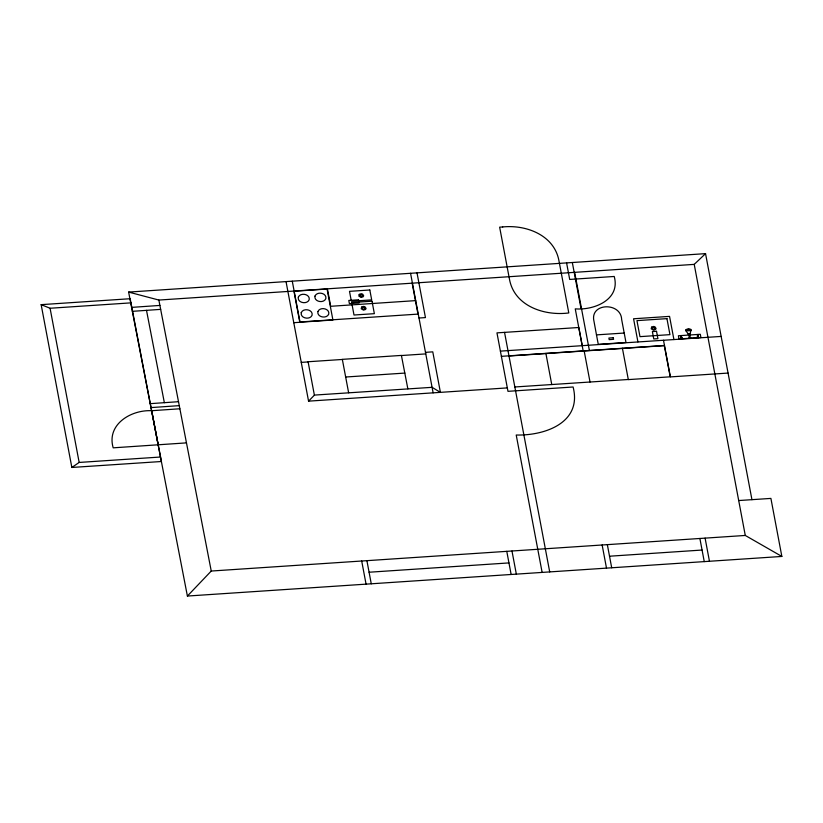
<?xml version="1.0" encoding="UTF-8"?>
<svg xmlns="http://www.w3.org/2000/svg" width="823" height="823" viewBox="0 0 823 823"><rect width="100%" height="100%" fill="white"/><g stroke="black" fill="none" stroke-linecap="round" stroke-linejoin="round"><path stroke-width="1.23" d="M751.944 499.674L705.548 253.638L128.625 292.083L187.397 596.047L211.244 571.039L745.278 535.454L781.85 556.441L770.904 498.409L738.694 500.549M286.034 281.589L308.563 401.151L314.386 395.163L308.09 361.75L342.358 359.466M128.625 292.083L158.86 300.056L694.221 264.378L705.548 253.638M71.848 467.464L79.162 462.444L160.536 457.022L161.38 461.508L71.848 467.464L41.15 304.654L130.157 298.718L160.536 457.022M131.587 307.391L159.888 305.426M132.349 311.331L160.66 309.366M150.198 403.661L178.509 401.696M150.959 407.601L179.27 405.636M151.566 410.728L179.877 408.764M158.16 444.842L151.73 410.718C131.196 409.597 106.301 424.38 113.193 447.835L186.471 442.877M41.15 304.654L50.08 308.255L130.939 302.864M415.708 300.621L330.692 306.29L327.42 288.935M299.973 321.968L417.981 314.108L412.158 283.256M293.739 322.698L300.035 322.277L292.278 281.178M419 318.017L425.45 317.585L417.014 272.866M596.48 334.879L598.27 344.343L625.984 342.491L621.653 319.478C620.974 301.907 589.474 302.689 593.99 321.33L596.48 334.879L624.204 333.037M688.193 334.087L690.065 333.963M425.481 352.347L432.775 351.853L440.408 392.365L432.075 387.324L314.376 395.091M688.378 335.084L678.389 335.753L678.996 338.963L700.908 337.502L700.301 334.292L690.25 334.961M401.49 355.526L425.779 353.9M301.249 362.387L308.121 361.925M500.394 351.123L721.164 336.422M501.382 356.338L664.48 345.475M508.995 356.009L664.511 345.639M345.66 377.016L404.875 373.076M514.838 386.975L628.299 379.496M728.067 373.066L670.406 376.903L663.492 340.259M308.563 401.151L507.338 387.9M369.085 572.232L508.953 562.911M609.514 556.214L702.07 550.042M187.397 596.047L781.85 556.441M158.86 300.056L211.244 571.039M146.504 310.343L164.353 402.673M694.221 264.378L745.278 535.454M697.945 334.447L698.614 337.656M690.857 338.171C688.193 335.043 691.505 331.978 690.836 329.354L688.367 328.747L685.703 329.694C686.115 332.492 690.199 334.436 688.985 338.294M680.611 335.599L681.218 338.819M673.914 339.549L669.552 316.382L633.566 318.779L637.938 341.946M705.095 538.129L709.457 561.265M664.305 345.485L670.21 376.821L628.319 379.609L622.414 348.273M699.889 538.479L704.251 561.605M574.66 272.351L589.391 350.475M572.324 262.516L580.997 308.471M584.145 350.824L590.029 382.047M582.231 345.639L578.806 327.503L496.958 332.873L507.976 391.337L573.106 386.995C582.345 422.765 544.733 435.758 516.216 435.017L542.131 572.407M566.584 262.897L569.701 279.439L614.225 276.466C620.686 299.654 594.103 310.425 575.256 308.862L583.178 350.896M607.343 544.641L611.695 567.767M602.138 544.991L606.5 568.117M545.886 353.406L551.76 384.578M504.54 332.369L549.702 571.903M511.978 550.999L516.34 574.125M506.773 551.348L511.134 574.475M410.564 273.298L433.124 392.849M407.858 388.857L401.398 355.413L342.327 359.353L348.643 392.808M366.904 560.669L371.266 583.795M361.698 561.008L366.06 584.145M50.08 308.255L79.162 462.444M317.904 311.536C316.68 317.236 326.659 319.19 328.737 314.129C329.961 308.43 319.982 306.475 317.904 311.536M301.239 312.647C300.025 318.347 310.004 320.301 312.082 315.24C313.306 309.541 303.327 307.576 301.239 312.647M314.983 296.074C313.769 301.774 323.737 303.728 325.826 298.667C327.05 292.967 317.071 291.003 314.983 296.074M298.327 297.185C297.113 302.885 307.082 304.839 309.17 299.778C310.394 294.078 300.405 292.114 298.327 297.185M359.229 294.387L358.828 296.064L361.112 297.442L363.159 296.764L363.684 295.735L362.665 294.161L361.266 293.708L359.229 294.387M360.073 294.901L359.836 295.848L361.143 296.64L362.614 295.663L361.235 294.511L360.073 294.901M361.626 307.092L361.225 308.769L363.509 310.148L365.546 309.469L366.081 308.44L365.062 306.866L363.663 306.403L361.626 307.092M362.47 307.596L362.233 308.553L363.54 309.345L365.011 308.368L363.632 307.205L362.47 307.596M651.621 327.132L651.219 328.809L653.503 330.188L655.54 329.509L656.065 328.48L655.046 326.906L653.657 326.443L651.621 327.132M652.464 327.636L652.228 328.593L653.534 329.385L655.005 328.408L653.627 327.245L652.464 327.636M685.652 330.609C696.453 331.618 688.769 327.564 685.652 330.609M697.431 336.34C696.176 335.547 699.509 335.99 697.431 336.34M681.125 337.111L682.01 337.43L681.125 337.111M502.709 226.953L499.643 227.158L509.437 279.048C514.21 306.197 544.497 316.125 568.796 312.946L559.002 261.045C554.486 235.203 526.247 224.504 502.709 226.953M327.07 289.048L293.955 291.249L299.798 322.225L332.914 320.013L327.07 289.048M369.825 289.994L349.497 291.342L351.359 301.239L371.687 299.891L369.825 289.994M358.509 299.798L348.798 300.446L349.394 303.605L359.095 302.957L358.509 299.798M372.006 301.197L351.658 302.545L354.003 315.014L374.362 313.666L372.006 301.197M666.939 318.635L636.951 320.631L639.975 336.648L669.953 334.642L666.939 318.635M656.528 331.299L652.372 331.576L653.76 338.942L657.916 338.665L656.528 331.299M613.289 337.749L608.886 338.037L609.185 339.632L613.588 339.333L613.289 337.749"/></g></svg>
